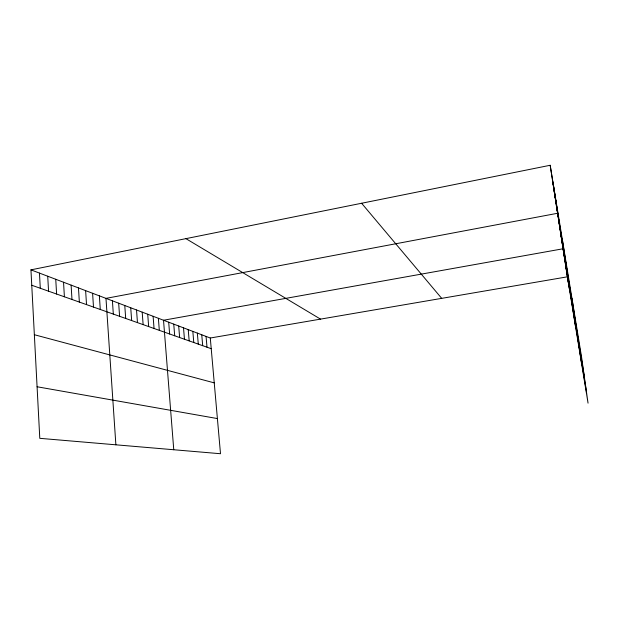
<?xml version="1.0" encoding="UTF-8"?>
<svg xmlns="http://www.w3.org/2000/svg" width="619" height="619" viewBox="0 0 619 619"><rect width="100%" height="100%" fill="white"/><g stroke="black" fill="none" stroke-linecap="round" stroke-linejoin="round"><path stroke-width="0.93" d="M30.95 269.853L210.282 338.013L220.503 453.727L39.786 438.329L30.95 269.853L550.183 165.273L581.581 357.171L588.05 403.155L567.406 276.817L550.183 165.273M557.595 213.269L105.981 298.373L115.877 444.813M210.282 338.013L567.406 276.817M37.078 386.759L217.401 418.568M34.355 334.724L214.244 382.867M31.755 285.251L211.226 348.698M185.909 238.64L320.526 319.125M361.612 203.256L441.695 298.358M552.666 181.359L556.117 202.738M554.191 191.209L558.176 216.093M556.295 204.85L584.39 377.11M558.818 221.192L562.81 246.246M561.062 235.738L564.768 258.928M586.441 391.711L563.073 248.768L163.517 320.24L173.761 449.742M565.379 263.671L568.946 286.086M553.038 182.729L569.31 288.454M562.23 238.911L575.399 325.718M571.933 298.203L581.767 364.707M206.057 336.411L207.009 347.205M201.748 334.771L202.692 345.681M197.337 333.092L198.289 344.125M192.834 331.382L193.778 342.531M188.222 329.633L189.174 340.899M183.51 327.838L184.454 339.235M178.69 326.004L179.634 337.525M173.753 324.132L174.697 335.784M168.693 322.205L169.637 333.997M158.379 318.29L159.315 330.345M153.11 316.286L154.054 328.488M147.717 314.235L148.653 326.577M142.192 312.131L143.128 324.619M136.528 309.98L137.464 322.623M130.725 307.775L131.654 320.565M124.775 305.515L125.696 318.46M118.67 303.194L119.591 316.301M112.41 300.811L113.323 314.088M99.38 295.867L100.278 309.477M92.602 293.29L93.492 307.078M85.631 290.636L86.521 304.61M78.474 287.92L79.356 302.08M71.115 285.119L71.982 299.472M63.54 282.241L64.399 296.795M55.749 279.277L56.6 294.033M47.725 276.229L48.561 291.193M39.461 273.087L40.289 288.268"/></g></svg>
